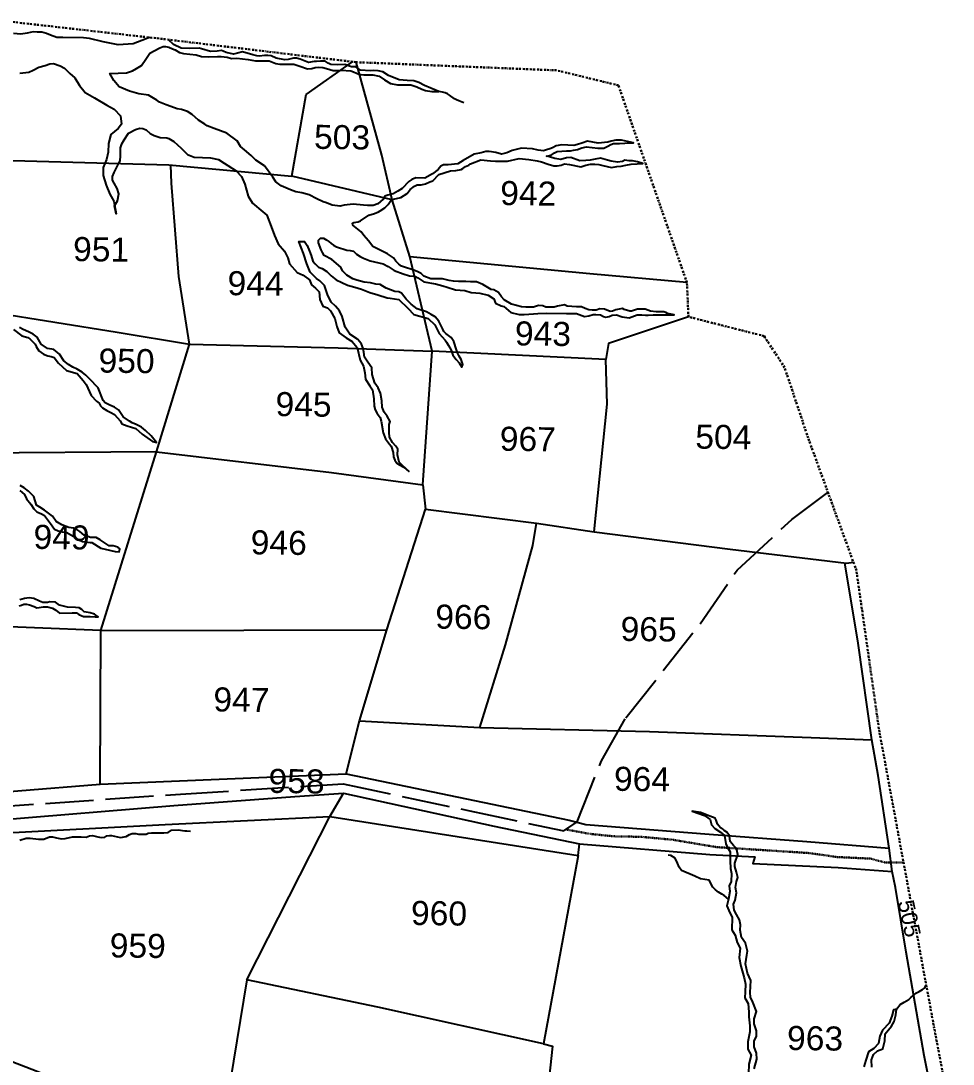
# Model space of a CAD drawing. Header units: inches. Extents: x 304037 to 460575, y 1453943 to 1639883.
# Drawn here: x 346664 to 347621, y 1597415 to 1598487 of the extents above; entities that cross this region are included whole.
import ezdxf

# ---------------------------------------------------------------- set-up
doc = ezdxf.new("R2010")
doc.units = ezdxf.units.IN
doc.header["$MEASUREMENT"] = 0
for name, pattern in [('ACAD_ISO02W100', [15, 12, -3]), ('ACAD_ISO07W100', [3, 0, -3]), ('BORDER', [1.75, 0.5, -0.25, 0.5, -0.25, 0, -0.25])]:
    doc.linetypes.add(name, pattern=pattern)
for name, color, linetype in [('CARTTRACK', 30, 'ACAD_ISO02W100'), ('NALA', 4, 'Continuous'), ('SURVEY_BND', 7, 'Continuous'), ('SURVEY_NO', 7, 'Continuous'), ('VILLAGE_AREA', 1, 'Continuous')]:
    doc.layers.add(name, color=color, linetype=linetype)
doc.layers.add('FOOTPATH', color=150, linetype='ACAD_ISO07W100', lineweight=30)
doc.layers.add('VILL_BOUNDARY', color=6, linetype='BORDER', lineweight=30)
doc.styles.get("Standard").update_dxf_attribs({"font": 'arial.ttf'})

# ---------------------------------------------------------------- blocks, each defined once
blk = doc.blocks.new('KANUPURUPALLE')
at = {"layer": 'CARTTRACK'}
blk.add_lwpolyline([(259.1, 265.74), (273.9, 267.72), (320.11, 273.18), (342.64, 278.28), (368.23, 286.85), (390, 291.71), (423.67, 294.44), (450.43, 296.45), (483.23, 300.05), (537.02, 306.13), (581.57, 309.49), (630.18, 313.54), (670.73, 316.63), (702.41, 310.34), (725.91, 305.66), (729.23, 307.95), (735.06, 323.26), (741.02, 334.04), (759.22, 357.74), (768.27, 371.26), (781.77, 384.06), (790.68, 390.95)], dxfattribs=at)
at = {"layer": 'FOOTPATH', "ltscale": 0.001}
blk.add_lwpolyline([(810.79, 298.92), (806.05, 298.89), (802.54, 299.76), (794.22, 300.05), (787.07, 300.96), (764.15, 302.11), (753.07, 303.81), (745.25, 304.43), (738.38, 304.47), (732.26, 305.01), (726.43, 306.02)], dxfattribs=at)
at = {"layer": 'NALA'}
for points in [[(619.91, 502.08), (617.93, 501.32), (615.83, 500.45), (612.09, 500.11), (608.31, 500.86), (604.93, 501.64), (603.44, 501.8), (598.25, 501.8), (596.79, 501.8), (595.15, 502.32), (594.18, 502.69), (593.03, 503.06), (591.84, 503.06), (590.85, 503.06), (589.31, 502.77), (587.8, 502.47), (585.94, 502.66)], [(589.08, 388.7), (590.27, 387.72), (590.76, 386.6), (591.84, 385.31), (592.61, 384.19), (593.38, 383.39), (594.54, 382.93), (595.27, 382.52), (596.82, 380.55), (597.83, 379.15), (598.74, 378.73), (599.79, 378.52), (600.77, 378.45), (602.72, 377.44), (603.39, 376.81), (604.82, 376.22), (606.74, 375.94), (607.2, 375.94), (609.44, 374.61), (610.55, 374.33), (613.04, 373.84), (614.08, 373.74), (614.19, 374.51), (613.7, 374.93), (612.51, 375.17), (611.5, 375.17), (609.26, 376.64), (608.28, 377.19), (606.81, 377.19), (605.28, 377.75), (604.12, 378.63), (603.39, 379.19), (602.55, 379.5), (601.4, 379.6), (599.65, 380.3), (598.25, 381.11), (597.31, 382.4), (595.31, 383.9), (594.13, 384.63), (593.25, 385.12), (592.54, 387.25), (591.18, 388.58), (590.09, 389.34), (589.15, 389.94)], [(586.91, 428.8), (589.05, 427.28), (590.56, 426.86), (591.01, 426.58), (592.37, 425.25), (592.62, 424.62), (593.28, 423.61), (594.47, 422.77), (595.59, 422.39), (596.43, 422.22), (597.2, 421.94), (598.28, 420.57), (600.27, 418.79), (602.96, 418.06), (604.47, 416.35), (605.27, 415.34), (606.54, 412.62), (607.87, 411.26), (608.53, 410.77), (608.88, 410.07), (609.37, 409.62), (610.49, 408.89), (611.51, 408.47), (612.38, 407.98), (613.81, 406.41), (614.3, 405.66), (615.6, 405.18), (617.8, 404.55), (619.41, 403.15), (621.96, 401.37), (622.97, 401.13), (621.61, 402.77), (620.21, 404.06), (619.2, 404.93), (617.87, 405.52), (616.85, 405.94), (616.19, 406.33), (614.62, 407.44), (613.39, 409.16), (612.42, 409.75), (611.23, 410.24), (610.07, 410.87), (609.51, 411.43), (608.22, 414.52), (606.04, 416.76), (605.09, 417.7), (604.2, 418.37), (602.91, 419.1), (601.85, 419.66), (600.73, 420.27), (599.56, 421.17), (598.5, 422.82), (597.07, 423.98), (595.5, 424.15), (593.9, 425.25), (592.88, 426.96), (591.83, 427.73), (590.7, 428.31), (589.35, 428.83), (588.41, 429.3)], [(587.67, 492.76), (589.87, 493.04), (591, 493.57), (592.35, 494.28), (593.93, 494.72), (595.09, 495.14), (596.05, 495.25), (597.65, 494.7), (598.78, 494.12), (600.11, 492.85), (601.4, 491.8), (602.56, 489.84), (604.03, 488.11), (606.37, 486.84), (609.43, 485.08), (611.34, 484.11), (612.92, 482.47), (613.14, 480.4), (612.34, 479.3), (610.55, 477.76), (609.97, 475.5), (609.97, 473.31), (609.53, 471.52), (608.73, 469.48), (608.75, 467.52), (609.53, 465.08), (610.49, 462.85), (611.49, 461.19), (612.18, 457.97), (611.74, 460.02), (612.48, 461.22), (612.73, 462.98), (612.32, 464.33), (611.52, 465.6), (611.16, 466.35), (611.07, 467.28), (611.54, 468.33), (612.59, 470.5), (613.01, 471.19), (613.01, 472.48), (613.01, 473.28), (613.01, 474.49), (613.34, 475.51), (613.94, 476.45), (614.97, 478.18), (616.65, 479.09), (617.75, 479.42), (618.5, 479.4), (619.32, 479.04), (620.37, 478.18), (621.39, 477.66), (622.85, 477.22), (624.54, 477.11), (625.06, 476.94), (626.27, 476.23), (628.18, 474.57), (629.73, 473.03), (631.44, 472.4), (633.51, 472.34), (635.47, 472.31), (637.51, 471.87), (638.92, 471.02), (639.86, 470.47), (641.95, 469.15), (643.3, 467.77), (644.14, 465.86), (645.02, 462.85), (646.13, 461.12), (648.73, 459.01), (649.75, 458.15), (650.88, 455.4), (651.71, 453.11), (652.7, 451.06), (654.3, 449.27), (655.13, 447.59), (655.57, 446.1), (657.47, 443.96), (658.99, 443.32), (660.64, 442.22), (661.11, 440.98), (662.13, 440.13), (663.07, 439.22), (663.27, 437.29), (664.04, 435.66), (665.21, 435.31), (665.98, 434.51), (667.09, 432.61), (667.56, 430.63), (668.19, 429.06), (669.96, 427.87), (671.45, 426.96), (672.77, 425.48), (673.54, 422.33), (674.34, 420.81), (674.73, 419.18), (674.95, 417.62), (676.06, 415.94), (676.66, 414.98), (677.1, 412.75), (677.19, 410.93), (677.46, 410.02), (677.93, 409.08), (678.73, 408.09), (678.95, 407.21), (679.51, 404.26), (680.14, 402.78), (681.16, 401.48), (681.52, 400.96), (682.04, 399.39), (682.18, 398.34), (682.51, 397.54), (682.98, 396.74), (683.73, 396.38), (684.8, 395.8), (686.07, 394.76), (683.56, 397.01), (683.18, 398.83), (683.2, 400.23), (682.74, 401.01), (681.83, 401.92), (681.11, 403.21), (681, 404.45), (681, 406.4), (681.19, 407.17), (680.42, 408.44), (679.7, 409.43), (679.18, 410.65), (679.09, 412.3), (678.73, 414.21), (678.07, 415.53), (677.24, 416.64), (676.55, 418.78), (676.44, 420.45), (675.42, 421.85), (674.57, 423.07), (674.38, 424.33), (674.26, 425.24), (673.77, 426.32), (673.35, 426.92), (672.75, 427.56), (670.84, 428.81), (669.65, 430.52), (668.91, 433.16), (668.22, 434.57), (667.2, 435.75), (666.07, 436.69), (665.18, 438.61), (664.41, 440.84), (663.22, 441.97), (662.34, 442.55), (660.75, 444.13), (659.92, 446.19), (659, 448.74), (657.85, 451.72), (659.22, 451.72), (659.92, 450.71), (660.49, 449.35), (660.93, 448.26), (661.37, 446.9), (661.98, 446.19), (662.82, 445.4), (663.74, 445.05), (664.88, 444.31), (666.03, 443.3), (667.26, 442.25), (667.26, 442.25), (670.11, 441.02), (671.91, 440.53), (673.58, 440.05), (675.69, 439.22), (677.67, 438.65), (680.04, 437.94), (680.83, 437.86), (683, 437.62), (685.2, 435.43), (686.78, 433.93), (690.34, 432.93), (692.05, 431.39), (693.11, 429.24), (694.65, 427.62), (695, 427.14), (695.5, 426.27), (696.2, 425.17), (696.62, 423.92), (697.51, 422.79), (698.22, 422), (698.95, 420.92), (699.12, 421.61), (698.76, 422.85), (698.23, 423.66), (697.8, 424.53), (697.54, 425.25), (696.85, 427.31), (696.15, 428.27), (695.47, 428.75), (694.77, 429.25), (694.33, 429.79), (694.07, 430.38), (693.03, 432.36), (692.11, 433.39), (691.09, 433.95), (689.94, 434.59), (687.54, 435.31), (686.09, 436.44), (684.77, 437.73), (683.59, 439.17), (682.92, 439.48), (681.96, 439.55), (679.74, 440.35), (678.94, 440.88), (678.22, 441.27), (677.19, 441.38), (675.84, 441.67), (674.22, 441.77), (672.41, 442.27), (671.42, 442.62), (669.93, 443.48), (668.85, 444.54), (668.42, 445.46), (666.08, 447.37), (664.22, 448.3), (663.73, 449.03), (663.4, 449.7), (662.73, 451.49), (662.73, 452.1), (663.23, 452.61), (663.98, 452.61), (664.81, 452.18), (665.34, 451.84), (665.88, 451.34), (666.47, 450.91), (667.27, 450.5), (669.81, 449.7), (670.66, 449.68), (671.52, 449.49), (672.25, 448.75), (673.14, 448.22), (674, 447.81), (674.82, 447.42), (675.69, 447.14), (678.94, 446.42), (680.19, 445.78), (681.72, 444.81), (683.92, 443.99), (685.52, 443.49), (686.86, 443.47), (687.62, 443.06), (689.14, 442.1), (692.05, 441.61), (693.86, 441.11), (695.01, 440.81), (697.1, 440.2), (699.41, 440.07), (700.97, 439.6), (702.18, 439.49), (703.19, 439.41), (705.23, 438.95), (706.65, 438.11), (707.08, 436.98), (708.49, 436.4), (709.16, 436.23), (710.98, 434.71), (713.01, 434.28), (714.3, 434.28), (716.59, 434.45), (717.69, 434.6), (719.87, 434.69), (724.86, 434.67), (725.66, 434.67), (727.32, 434.67), (729.37, 433.97), (730.43, 434.15), (731.51, 434.53), (732.18, 434.53), (733.32, 434.43), (734.12, 434.06), (734.7, 433.87), (735.54, 434.08), (736.21, 434.43), (737.36, 434.49), (738.78, 434.02), (740.53, 433.8), (741.78, 434.28), (742.52, 434.58), (743.68, 434.58), (744.59, 434.51), (745.19, 434.49), (746.49, 434.6), (747.37, 434.66), (748.95, 434.69), (750.48, 434.71), (751.69, 434.71), (750.01, 434.99), (749.62, 435.22), (749.1, 435.42), (748.54, 435.42), (747.91, 435.42), (747.22, 435.42), (745.82, 435.5), (744.44, 436.02), (742.52, 435.98), (741.09, 435.5), (740.62, 435.48), (739.24, 435.89), (738.78, 436.07), (737.14, 435.78), (736.32, 435.42), (735.74, 435.29), (734.31, 435.89), (733.13, 435.98), (732.22, 435.61), (731.27, 435.59), (730.43, 435.66), (729.52, 436.02), (728.55, 436.35), (727.32, 436.37), (725.01, 436.46), (724.28, 436.85), (722.55, 436.46), (721.78, 436.23), (720.63, 436.2), (719.66, 436.2), (718.95, 436.46), (717.87, 436.57), (716.62, 436.16), (714.7, 436.07), (713.57, 436.14), (711.13, 436.83), (709.23, 437.84), (708.54, 438.62), (707.79, 439.65), (706.6, 440.3), (705.95, 440.43), (703.91, 441.63), (702.31, 442.28), (700.76, 442.28), (699.66, 442.28), (697.78, 442.3), (696.53, 442.38), (695.43, 442.53), (693.83, 442.86), (693.29, 442.86), (690.86, 442.86), (689.15, 443.51), (688.44, 444.13), (687.47, 444.63), (686.35, 445.02), (684.28, 445.71), (683.52, 445.88), (682.81, 446.37), (682.09, 447.13), (681.53, 447.95), (680.76, 448.47), (680, 448.96), (676.34, 450.74), (675.2, 452.12), (673.99, 453.4), (673.34, 454.32), (671.2, 455.94), (671.14, 456.46), (671.44, 456.65), (671.94, 456.7), (672.52, 456.8), (673.12, 457.06), (675.18, 458.48), (676.6, 458.95), (677.57, 459.39), (678.03, 459.64), (679.13, 460.38), (679.99, 461.28), (680.64, 462.23), (681.29, 462.62), (683.1, 463.01), (684.66, 464.04), (685.45, 465.08), (686.46, 465.93), (687.16, 466.23), (688.16, 466.28), (689.22, 466.54), (690.31, 467.02), (691.01, 467.29), (692.56, 468.9), (695.39, 469.86), (696.78, 469.98), (698.06, 470.23), (698.5, 470.51), (699.14, 470.97), (699.95, 471.33), (700.41, 471.65), (702.93, 472.73), (705.37, 472.51), (706.62, 472.45), (708.38, 472.43), (709.6, 472.48), (712.51, 473.16), (714.92, 472.93), (717.02, 472.64), (718.06, 472.38), (719.79, 471.82), (721.17, 471.45), (722, 471.45), (723.01, 471.6), (723.84, 471.95), (725.05, 471.81), (727.89, 471.32), (729.15, 471.76), (730.3, 471.99), (731.41, 472), (732.41, 471.97), (733.41, 471.7), (735.56, 471.22), (736.91, 471.46), (737.96, 471.61), (739.11, 471.84), (740.47, 472.15), (741.93, 472.23), (743.4, 472.31), (742.05, 472.7), (740.76, 472.97), (739.9, 472.97), (738.84, 473.06), (738.34, 472.79), (737.06, 472.55), (735.47, 472.78), (734.59, 473.05), (732.83, 473.49), (731.51, 473.29), (730.25, 472.97), (729.18, 472.87), (727.62, 472.82), (725.41, 473.61), (724.33, 473.49), (722.92, 473.05), (721.43, 473.32), (720.07, 473.68), (719.32, 473.85), (720.49, 474.12), (721.33, 474.68), (721.99, 475.02), (724.31, 475.26), (725.33, 475.26), (726.07, 475.43), (727.01, 475.64), (728.09, 476), (729.3, 476.26), (732.07, 476.02), (733.56, 476.05), (734.59, 476.52), (735.32, 476.98), (736, 477.2), (737.53, 477.2), (740.18, 477.4), (740.99, 477.49), (738, 478.07), (736.58, 478.07), (735.39, 477.83), (734.59, 477.54), (732.19, 477.24), (729.52, 477.69), (728.07, 477.2), (726.99, 476.86), (726.14, 476.55), (723.07, 476.72), (721.72, 476.43), (720.79, 475.95), (720.17, 475.67), (719.29, 475.39), (718.52, 475.17), (717.2, 475.3), (715.84, 475.64), (713.05, 475.78), (710.77, 475.12), (709.45, 474.5), (708.1, 474.19), (706.66, 474.55), (705.03, 474.82), (704.21, 474.82), (703.01, 474.47), (701.26, 474.08), (698.54, 472.49), (697.21, 471.59), (694.83, 471.3), (693.64, 471.29), (692.96, 470.97), (692.37, 470.18), (690.9, 469.03), (689, 467.97), (686.77, 467.98), (685.8, 467.57), (685.09, 467.04), (683.41, 465.32), (682.35, 464.58), (681.2, 463.94), (679.86, 463.59), (679.12, 463.32), (678.72, 462.53), (677.39, 461.41), (676.22, 460.96), (674.93, 460.9), (673.86, 461.02), (671.25, 461.23), (669.03, 460.91), (668.02, 460.69), (665.99, 460.92), (664.57, 461.42), (663.76, 461.71), (662.19, 462.42), (660.2, 463.35), (658.38, 463.83), (656.92, 464.07), (655.57, 464.56), (653.21, 465.58), (651.9, 466.52), (651.13, 467.68), (648.98, 470.46), (646.82, 471.82), (645.66, 472.98), (643.96, 474.41), (642.94, 475.21), (642.07, 476.59), (639.52, 478.52), (636.29, 479.59), (634.52, 480.22), (633.94, 480.65), (632.36, 481.6), (630.81, 483), (629.58, 483.73), (628.14, 484.22), (627, 484.39), (625.4, 484.94), (624.26, 485.35), (622.57, 485.96), (621.91, 486.52), (619.81, 487.67), (617.43, 488.01), (615.08, 488.64), (612.46, 489.68), (611.1, 491.24), (610.13, 492.93), (614.26, 493.21), (615.78, 493.69), (616.73, 494.27), (617.99, 495.07), (619.03, 496.65), (620, 498.15), (621.12, 498.8), (622.5, 499.51), (623.33, 499.87), (623.93, 499.89), (624.73, 499.77), (625.68, 499.36), (626.29, 499.1), (627.4, 498.44), (628.42, 498.17), (631.57, 497.94), (632.9, 497.5), (634.72, 497.45), (636.9, 497.57), (637.85, 497.57), (639.33, 497.4), (640.42, 497.09), (641.75, 497.23), (644.54, 496.92), (646.36, 496.6), (647.67, 496.6), (649.78, 496.65), (651.45, 496), (652.52, 495.88), (653.76, 495.88), (655.98, 495.88), (657.46, 495.46), (659.38, 494.84), (660.47, 494.86), (661.32, 495.13), (662.12, 495.22), (663.26, 495.22), (664.16, 494.98), (665.83, 494.5), (667.02, 494.45), (667.84, 494.59), (670.22, 494.45), (670.9, 494.18), (671.67, 493.87), (672.04, 493.72), (672.69, 493.53), (673.47, 493.53), (674.07, 493.53), (675.12, 493.53), (675.75, 493.53), (677.32, 493.18), (678.63, 492.33), (680.18, 491.43), (681.9, 491.09), (683.5, 491.16), (684.55, 491.16), (685.25, 491.16), (686.7, 490.68), (687.99, 490.1), (688.91, 489.76), (690.49, 489.57), (692.23, 489.57), (690.27, 490.37), (688.62, 491.02), (687.26, 491.75), (686, 492.18), (684.28, 492.23), (682.29, 492.4), (679.6, 493.39), (678.17, 494.29), (677.03, 494.58), (675.98, 494.58), (675.04, 494.51), (672.64, 494.63), (671.47, 495.45), (670.36, 495.43), (668.67, 495.97), (666.9, 495.9), (665.22, 495.95), (664.54, 496.26), (663.74, 496.75), (662.65, 496.79), (661.63, 496.65), (661.03, 496.63), (659.61, 496.38), (657.55, 497.16), (656.58, 497.42), (655.85, 497.38), (654.52, 497.06), (653.72, 496.94), (651.51, 497.38), (650.27, 497.96), (649.42, 498.03), (648.62, 497.98), (647.41, 497.81), (646.71, 497.86), (645.74, 498.13), (643.13, 498.83), (641.92, 498.51), (640.9, 498.25), (639.08, 498.64), (638.26, 498.95), (637.84, 499.1), (636.8, 498.88), (635.1, 498.83), (632.87, 499.39), (632.27, 499.6), (629.89, 499.51), (627.85, 499.51), (625.86, 500.38), (624.66, 501.59)], [(698.51, 486.84), (697.26, 487.33), (696.72, 487.54), (696.21, 487.81), (694.92, 488.72), (694.42, 489.05), (693.8, 489.31), (693.17, 489.4), (692.23, 489.57)], [(589.29, 359.89), (589.83, 360.11), (590.45, 360.33), (591.07, 360.38), (591.87, 360.22), (592.98, 359.78), (593.69, 359.49), (595.34, 359.78), (596.36, 359.78), (597.6, 359.47), (598.43, 358.96), (599.36, 358.27), (602.54, 358.36), (603.62, 358.36), (604.2, 357.98), (605.36, 357.49), (607.02, 357.49), (608.29, 357.43), (609.05, 357.43), (608.11, 358.14), (606.98, 358.38), (605.49, 358.62), (605.49, 358.62), (604.96, 359.25), (604.22, 359.6), (603.31, 359.73), (601.31, 359.76), (599.36, 360.2), (598.36, 360.95), (596.94, 361.07), (596.31, 360.84), (595.14, 360.84), (594.29, 361.2), (592.89, 361.78), (591.72, 361.98), (590.58, 361.8), (589.38, 361.44)], [(803.55, 247.81), (803.42, 249.59), (803.92, 250.9), (804.96, 251.9), (806.24, 252.42), (806.71, 254.39), (806.81, 256.17), (808.32, 258.09), (808.96, 259.23), (809.36, 260.94), (809.49, 262.28), (808.79, 262.12), (808.35, 260.57), (807.72, 258.83), (806.14, 257.06), (805.43, 255.55), (805.17, 253.74), (804.03, 252.46), (802.65, 251.59), (802.01, 249.53), (801.57, 247.82)], [(774.18, 246.98), (774.88, 249.4), (774.71, 250.84), (774.11, 252.45), (774.11, 253.93), (774.71, 255.03), (774.65, 256.44), (774.08, 258.2), (774.08, 259.47), (774.61, 261.25), (773.67, 263.6), (773.1, 264.8), (773, 266.01), (773.1, 269.01), (772.26, 270.76), (771.66, 273.14), (772, 275.28), (772.13, 276.25), (771.59, 278.23), (770.65, 279.7), (770.28, 281.47), (770.35, 282.81), (770.05, 284.08), (769.27, 285.42), (768.67, 286.46), (768.5, 287.97), (768.94, 288.98), (769.21, 290.81), (768.94, 292.15), (769.14, 293.62), (769.48, 294.63), (769.14, 295.97), (768.67, 297.31), (768.67, 298.18), (769.38, 300.38), (769.04, 301.85), (768.3, 302.59), (767.5, 303.56), (767.26, 305), (766.62, 305.91), (765.95, 306.31), (765.58, 306.61), (765.01, 306.95), (764.54, 307.41), (764.24, 307.82), (763.91, 308.82), (763.6, 309.32), (762.32, 309.84), (759.94, 310.71), (757.89, 311.01), (760.94, 309.94), (762.39, 309), (762.72, 307.63), (763.59, 306.73), (765.04, 305.89), (766.04, 305.08), (766.38, 302.96), (766.82, 302.02), (767.49, 301.02), (767.56, 298.74), (767.66, 296.81), (767.86, 295.57), (767.86, 293.62), (767.32, 292.52), (767.52, 291.11), (767.22, 289.19), (766.82, 287.51), (767.59, 285.8), (768.23, 284.73), (768.19, 281.51), (769.04, 280.25), (769.54, 278.38), (770.28, 276.97), (770.08, 274.69), (770.55, 272.51), (771.42, 269.58), (771.76, 268.03), (771.69, 266.16), (771.66, 264.62), (772.49, 263.21), (772.7, 261.06), (772.7, 259.87), (773.03, 257.69), (773, 256.15), (772.56, 253.64), (772.6, 251.86), (773.44, 250.32), (772.83, 248.12), (772.83, 245.74)], [(590.27, 301.52), (591.83, 302.05), (592.81, 302.07), (594.87, 301.79), (596.21, 301.83), (597.62, 302.41), (598.38, 302.46), (599.41, 302.23), (600.59, 301.99), (601.57, 302.03), (603.35, 302.47), (605.55, 302.52), (606.78, 302.5), (607.59, 302.81), (608.34, 302.9), (609.7, 302.63), (610.53, 302.47), (611.4, 302.5), (611.93, 302.85), (612.65, 302.99), (612.94, 302.99), (613.08, 302.99), (615.38, 302.52), (616.72, 302.81), (617.59, 303.28), (618.24, 303.53), (619.18, 303.53), (619.78, 303.41), (620.52, 303.41), (621.7, 303.44), (622.21, 303.66), (623.13, 303.79), (624.33, 303.82), (625.42, 303.82), (626.1, 303.82), (627.25, 303.89), (628.07, 304.5), (629.72, 304.61), (631.37, 304.39), (631.84, 304.39), (632.78, 304.28)], [(767.22, 289.19), (766.17, 290.06), (765.54, 290.4), (764.74, 290.86), (764, 291.48), (763.32, 292.11), (762.35, 293.82), (760.18, 294.16), (758.76, 294.78), (758.76, 294.78), (755.4, 296.15), (754.83, 297), (754.37, 297.97), (753.8, 299.22), (752.72, 299.91), (752.03, 299.91)], [(809.49, 262.28), (810.45, 263.53), (811.42, 264.1), (812.54, 264.78), (813.15, 265.38), (813.87, 265.94), (814.47, 266.42), (815.12, 266.83), (815.92, 267.31), (816.48, 267.67), (816.88, 268.37)]]:
    blk.add_lwpolyline(points, dxfattribs=at)
at = {"layer": 'SURVEY_BND'}
for points in [[(451.03, 437.36), (466.85, 437.51), (471.48, 417.23), (485.5, 421.71), (488.47, 442.27), (517.62, 445.73), (550.21, 457.27), (586.2, 470.97), (625.11, 470.4), (655.86, 468), (659.18, 488.36), (670.62, 496.71)], [(680.93, 462.41), (678.21, 473.5), (671.49, 496.62)], [(581.53, 433.09), (612.84, 428.51), (630.91, 425.75), (627.96, 442.56), (625.84, 465.81), (625.65, 470.35)], [(630.91, 425.75), (668.03, 425.34), (691.46, 424.83), (685.58, 448.35), (680.93, 462.41), (655.86, 468)], [(685.58, 448.35), (730.57, 444.74), (754.78, 442.86)], [(755.28, 434.26), (735.4, 427.35), (734.83, 423.36), (691.46, 424.83)], [(623.01, 398.8), (630.91, 425.75)], [(623.01, 398.8), (666.75, 394.26), (689.54, 391.48), (691.46, 424.83)], [(689.54, 391.48), (690.3, 385.44), (718.1, 382.25), (732.52, 380.35), (735.27, 412.22), (734.83, 423.36)], [(609.73, 354.06), (623.01, 398.8), (577.3, 397.86)], [(609.73, 354.06), (681.05, 355.18), (690.3, 385.44)], [(674.54, 332.39), (704.65, 331.13), (710.72, 351.83), (717.21, 376.72), (718.1, 382.25)], [(732.52, 380.35), (766.48, 376.42), (795.56, 373.36), (797.25, 373.66)], [(704.65, 331.13), (746.94, 330.72), (787.28, 329.8), (802.49, 329.42), (798.74, 353.44), (795.1, 373.41)], [(548.48, 309.93), (610.09, 315.7), (609.73, 354.06), (576.55, 354.9)], [(610.09, 315.7), (671.46, 319.12), (674.54, 332.39), (681.05, 355.18)], [(671.46, 319.12), (727.19, 308.32), (731.43, 307.31), (762.21, 305.33), (786.56, 303.82), (807.18, 302.47), (804.15, 320.52), (802.49, 329.42)], [(475.67, 295.24), (478.81, 295.86), (504.12, 298.5), (533.74, 301.49), (565.73, 304.71), (584.17, 306.43), (628.54, 310.64), (658.67, 313.3), (670.84, 314.35), (708.49, 306.63), (729.9, 302.48), (762.47, 300.26), (773.65, 299.79), (773.18, 298.12), (794.48, 297.46), (808.01, 296.66), (807.18, 302.47)], [(583.65, 303.1), (626.43, 305.88), (667.48, 308.43), (670.84, 314.35)], [(721.54, 252.46), (680.14, 261.07), (647.31, 267.42), (660.17, 293.61), (667.48, 308.43)], [(667.48, 308.43), (729.59, 299.59), (729.9, 302.48)], [(729.59, 299.59), (721.54, 252.46), (723.8, 251.9), (722.33, 235.72), (742.71, 234.37), (775.64, 231.63), (782.24, 212.32), (784.1, 206.83), (787.31, 182.73), (788.32, 180.03), (808.72, 189.41), (816.54, 215.83), (820.93, 230.48), (816.55, 250.9), (811.77, 276.54), (808.9, 292.63), (808.01, 296.66)], [(647.31, 267.42), (641.26, 226.82), (616.94, 235.37), (595.12, 243.93), (580.27, 249.4), (581.05, 264.02), (580.69, 278.18), (581.05, 286.52)]]:
    blk.add_lwpolyline(points, dxfattribs=at)
at = {"layer": 'VILL_BOUNDARY'}
blk.add_lwpolyline([(800.92, 16.76), (802.11, 55.05), (801.95, 77.67), (813.26, 128.78), (816.31, 143.04), (812.93, 187.74), (812.92, 191.09), (824.07, 232.59), (818.83, 258.57), (804.31, 331.44), (798.05, 371.56), (785.55, 404.46), (779.44, 421.95), (774.2, 429.71), (755.28, 434.26), (754.78, 442.86), (737.03, 491.73), (721.49, 495.27), (671.49, 496.62), (622.25, 501.85), (583.23, 505.73)], dxfattribs=at)
blk.add_lwpolyline([(800.92, 16.76), (802.11, 55.05), (801.95, 77.67), (813.26, 128.78), (816.31, 143.04), (812.93, 187.74), (812.92, 191.09), (824.07, 232.59), (818.83, 258.57), (804.31, 331.44), (798.05, 371.56), (785.55, 404.46), (779.44, 421.95), (774.2, 429.71), (755.28, 434.26), (754.78, 442.86), (737.03, 491.73), (721.49, 495.27), (671.49, 496.62), (622.25, 501.85), (583.23, 505.73)], dxfattribs=at)
at = {"layer": 'SURVEY_NO'}
for s, p in [('503', (661.27, 474.89)), ('942', (707.91, 461.5)), ('951', (601.53, 446.09)), ('944', (640.17, 438.11)), ('943', (712.05, 426.55)), ('950', (608.26, 418.37)), ('945', (652.56, 408.12)), ('967', (708.63, 400.24)), ('504', (757.41, 401.42)), ('949', (592.62, 374.19)), ('946', (646.84, 373.57)), ('966', (693.14, 355.66)), ('965', (739.42, 353.23)), ('947', (638.06, 334.27)), ('958', (652.09, 314.14)), ('964', (738.27, 315.83)), ('960', (688.08, 281.69)), ('959', (613.03, 272.58)), ('963', (782.32, 251.79))]:
    blk.add_text(s, height=6, dxfattribs=at).set_placement(p)
blk.add_text('505', height=4, rotation=282.7687, dxfattribs=at).set_placement((809.48, 289.09))

msp = doc.modelspace()

# ---------------------------------------------------------------- block references
at = {"layer": 'VILLAGE_AREA', "xscale": 4.11690545397391, "yscale": 4.116905454022344, "zscale": 4.116905453970031, "rotation": 359.2242586303323}
msp.add_blockref('KANUPURUPALLE', (344216, 1596437.2), dxfattribs=at)

doc.saveas('drawing.dxf')
